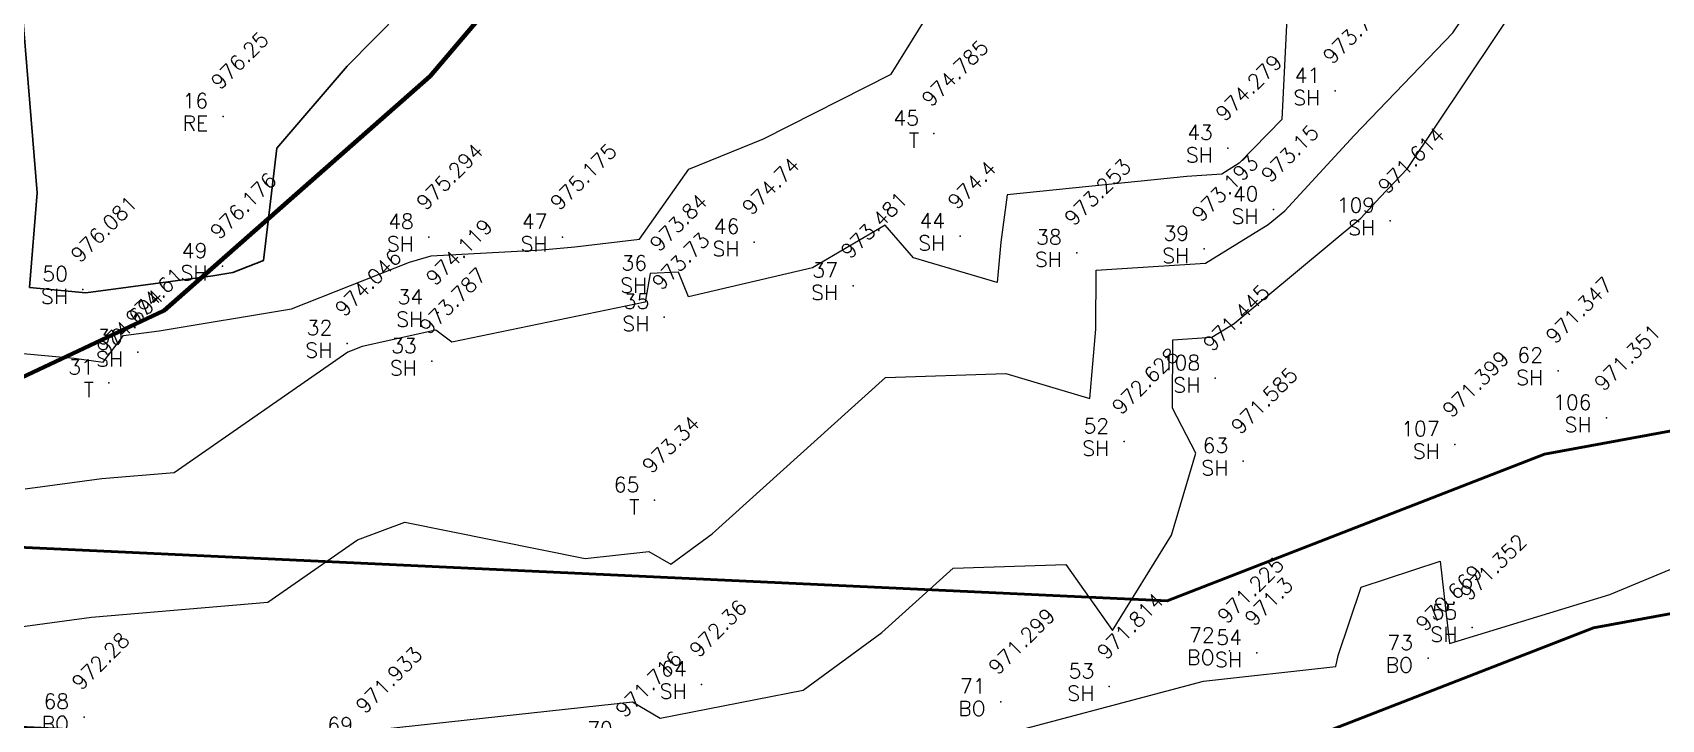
# Model space of a CAD drawing. Header units: metres. Extents: x 319894 to 3389272, y 120 to 6136017.
# Drawn here: x 320809.63 to 320836.83, y 3067813.47 to 3067824.94 of the extents above; entities that cross this region are included whole.
import ezdxf
from ezdxf.enums import TextEntityAlignment as Align

# ---------------------------------------------------------------- set-up
doc = ezdxf.new("R2010")
doc.units = ezdxf.units.M
doc.header["$MEASUREMENT"] = 0
for name, color, linetype in [('BO', 7, 'Continuous'), ('Contour', 254, 'Continuous'), ('Index_Contour', 8, 'Continuous'), ('Points', 7, 'Continuous'), ('Points-ELV', 6, 'Continuous'), ('Points-NUM', 4, 'Continuous'), ('Points-TXT', 3, 'Continuous'), ('RE', 7, 'Continuous'), ('SH', 7, 'Continuous'), ('T', 7, 'Continuous')]:
    doc.layers.add(name, color=color, linetype=linetype)
doc.styles.add('romans', font='romans.shx')

# ---------------------------------------------------------------- blocks, each defined once
blk = doc.blocks.new('POINTS')
at = {"layer": 'Points'}
blk.add_line((0, 0), (0, 0), dxfattribs=at)
blk.add_point((0, 0), dxfattribs=at)
at = {"layer": 'Points-ELV', "style": 'romans'}
blk.add_attdef('ELEV', text='', height=1, rotation=45, dxfattribs=at).set_placement((0, 0), align=Align.BOTTOM_LEFT)
at = {"layer": 'Points-NUM', "style": 'romans'}
blk.add_attdef('PTNUM', text='', height=1, dxfattribs=at).set_placement((0, 0), align=Align.BOTTOM_RIGHT)
at = {"layer": 'Points-TXT', "style": 'romans'}
blk.add_attdef('DESC', text='', height=1, dxfattribs=at).set_placement((0, 0), align=Align.BOTTOM_RIGHT)

msp = doc.modelspace()

# ---------------------------------------------------------------- linework, layer by layer
at = {"color": 7}
for p, q in [((320823.704, 3067832.948, 1969.362), (320816.272, 3067824.213, 1969.362)), ((320823.704, 3067832.948, 987.586), (320816.272, 3067824.213, 987.586)), ((320816.272, 3067824.213, 987.586), (320823.704, 3067832.948, 987.586)), ((320816.272, 3067824.213, 1969.362), (320811.827, 3067820.3, 1969.362)), ((320816.272, 3067824.213, 987.586), (320811.827, 3067820.3, 987.586)), ((320811.827, 3067820.3, 987.586), (320816.272, 3067824.213, 987.586)), ((320811.827, 3067820.3, 1969.362), (320804.279, 3067816.753, 1969.362)), ((320811.827, 3067820.3, 987.586), (320804.279, 3067816.753, 987.586)), ((320804.279, 3067816.753, 987.586), (320811.827, 3067820.3, 987.586))]:
    msp.add_line(p, q, dxfattribs=at)
at = {"color": 3, "lineweight": 50, "elevation": 987.586}
for points in [[(320837.849, 3067892.947), (320832.529, 3067891.702), (320832.107, 3067886.102), (320823.962, 3067873.868), (320818.085, 3067874.404), (320805.657, 3067881.713), (320787.148, 3067898.206), (320781.299, 3067903.444), (320777.917, 3067902.345), (320765.452, 3067887.9), (320765.742, 3067881.201), (320760.327, 3067874.569), (320762.69, 3067869.453), (320761.66, 3067864.603), (320762.922, 3067848.287), (320767.166, 3067836.153), (320773.116, 3067821.854), (320784.535, 3067816.74), (320788.414, 3067815.483), (320791.297, 3067813.735), (320805.956, 3067813.505), (320829.07, 3067812.426), (320835.701, 3067815.002), (320840.969, 3067815.97)], [(320837.25, 3067889.726), (320835.355, 3067889.282), (320835.039, 3067885.094), (320825.469, 3067870.719), (320817.143, 3067871.477), (320803.882, 3067879.277), (320785.149, 3067895.968), (320780.584, 3067900.057), (320779.641, 3067899.75), (320768.501, 3067886.841), (320768.788, 3067880.189), (320763.837, 3067874.124), (320765.831, 3067869.806), (320764.684, 3067864.403), (320765.883, 3067848.908), (320769.969, 3067837.226), (320775.428, 3067824.106), (320785.613, 3067819.544), (320789.671, 3067818.229), (320792.157, 3067816.722), (320806.05, 3067816.504), (320828.576, 3067815.452), (320834.88, 3067817.901), (320839.51, 3067818.752)]]:
    msp.add_lwpolyline(points, dxfattribs=at)
at = {"color": 1, "lineweight": 30, "elevation": 987.586}
msp.add_lwpolyline([(320837.849, 3067892.947), (320832.529, 3067891.702), (320832.107, 3067886.102), (320823.962, 3067873.868), (320818.085, 3067874.404), (320805.657, 3067881.713), (320787.148, 3067898.206), (320781.299, 3067903.444), (320777.917, 3067902.345), (320765.452, 3067887.9), (320765.742, 3067881.201), (320760.327, 3067874.569), (320762.69, 3067869.453), (320761.66, 3067864.603), (320762.922, 3067848.287), (320767.166, 3067836.153), (320773.116, 3067821.854), (320784.535, 3067816.74), (320788.414, 3067815.483), (320791.297, 3067813.735), (320805.956, 3067813.505), (320829.07, 3067812.426), (320835.701, 3067815.002), (320840.969, 3067815.97)], dxfattribs=at)
at = {"color": 2, "lineweight": 158}
msp.add_lwpolyline([(320837.243, 3067879.764), (320834.933, 3067871.266), (320834.575, 3067869.196), (320832.519, 3067858.13), (320831.691, 3067854.125), (320830.721, 3067849.528), (320828.348, 3067840.959), (320823.734, 3067832.999), (320816.272, 3067824.213), (320811.827, 3067820.3), (320804.279, 3067816.753), (320796.136, 3067814.266), (320787.275, 3067813.39), (320779.784, 3067813.573), (320775.028, 3067814.607), (320767.738, 3067818.878), (320762.038, 3067825.343), (320758.353, 3067835.442), (320755.151, 3067841.994)], dxfattribs=at)
at = {"color": 5, "lineweight": 30}
msp.add_lwpolyline([(320835.245, 3067850.066), (320833.832, 3067845.026), (320832.827, 3067842.842), (320832.763, 3067841.757), (320830.837, 3067839.223), (320830.409, 3067838.475), (320826.963, 3067834.543), (320826.179, 3067834.03), (320826.218, 3067833.74), (320823.242, 3067831.023), (320822.877, 3067831.099), (320822.527, 3067830.485), (320819.524, 3067827.452), (320817.906, 3067826.323), (320817.171, 3067826.701), (320814.885, 3067824.379), (320813.712, 3067823.012), (320813.488, 3067821.137), (320812.973, 3067820.933), (320812.642, 3067820.878), (320810.522, 3067820.593), (320809.582, 3067820.686), (320809.706, 3067822.266), (320809.313, 3067827.101)], dxfattribs=at)
msp.add_lwpolyline([(320835.245, 3067850.066), (320833.832, 3067845.026), (320832.827, 3067842.842), (320832.763, 3067841.757), (320830.837, 3067839.223), (320830.409, 3067838.475), (320826.963, 3067834.543), (320826.179, 3067834.03), (320826.218, 3067833.74), (320823.242, 3067831.023), (320822.877, 3067831.099), (320822.527, 3067830.485), (320819.524, 3067827.452), (320817.906, 3067826.323), (320817.171, 3067826.701), (320814.885, 3067824.379), (320813.712, 3067823.012), (320813.488, 3067821.137), (320812.973, 3067820.933), (320812.642, 3067820.878), (320810.522, 3067820.593), (320809.582, 3067820.686), (320809.706, 3067822.266), (320809.313, 3067827.101)], dxfattribs=at)
at = {"layer": 'Contour'}
for points in [[(320835.245, 3067850.066), (320833.832, 3067845.026), (320832.827, 3067842.842), (320832.763, 3067841.757), (320830.837, 3067839.223), (320830.409, 3067838.475), (320826.963, 3067834.543), (320826.179, 3067834.03), (320826.218, 3067833.74), (320823.242, 3067831.023), (320822.877, 3067831.099), (320822.527, 3067830.485), (320819.524, 3067827.452), (320817.906, 3067826.323), (320817.171, 3067826.701), (320814.885, 3067824.379), (320813.712, 3067823.012), (320813.488, 3067821.137), (320812.973, 3067820.933), (320812.642, 3067820.878), (320810.522, 3067820.593), (320809.582, 3067820.686), (320809.706, 3067822.266), (320809.313, 3067827.101)], [(320815.459, 3067813.314), (320819.648, 3067813.768), (320820.114, 3067813.498), (320822.499, 3067813.961), (320823.812, 3067814.925), (320825.006, 3067816.001), (320826.886, 3067816.061), (320827.668, 3067814.957), (320828.649, 3067816.55), (320829.058, 3067817.917), (320828.668, 3067818.673), (320828.671, 3067819.812), (320829.322, 3067819.855), (320829.698, 3067820.086), (320831.812, 3067821.844), (320832.134, 3067822.193), (320832.594, 3067822.672), (320834.554, 3067825.604), (320835.57, 3067828.577), (320835.524, 3067828.838), (320835.621, 3067829.03), (320839.452, 3067834.175)], [(320807.492, 3067814.76), (320810.615, 3067815.179), (320813.56, 3067815.43), (320815.057, 3067816.47), (320815.845, 3067816.766), (320818.859, 3067816.163), (320819.922, 3067816.278), (320820.289, 3067816.066), (320820.979, 3067816.572), (320823.876, 3067819.183), (320825.886, 3067819.247), (320827.285, 3067818.832), (320827.389, 3067819.989), (320827.392, 3067820.972), (320829.216, 3067821.09), (320830.268, 3067821.738), (320830.544, 3067821.967), (320831.699, 3067823.221), (320833.351, 3067824.938), (320833.872, 3067825.717), (320834.142, 3067826.507), (320833.737, 3067828.795), (320834.589, 3067830.476), (320836.844, 3067833.504)], [(320830.581, 3067825.292), (320830.493, 3067823.49), (320829.78, 3067822.758), (320829.49, 3067822.579), (320828.905, 3067822.536), (320825.906, 3067822.234), (320825.8, 3067821.444), (320825.739, 3067820.766), (320824.342, 3067821.18), (320823.87, 3067821.724), (320822.653, 3067821.015), (320820.582, 3067820.527), (320820.417, 3067820.942), (320819.944, 3067820.917), (320819.862, 3067820.441), (320816.632, 3067819.771), (320816.366, 3067819.975), (320815.137, 3067819.698), (320814.894, 3067819.607), (320811.993, 3067817.592), (320810.787, 3067817.489), (320809.508, 3067817.318)], [(320809.897, 3067808.996), (320829.185, 3067814.114), (320831.396, 3067814.359), (320831.436, 3067814.542), (320831.82, 3067815.685), (320833.137, 3067816.114), (320833.293, 3067814.744), (320835.969, 3067815.56), (320838.277, 3067816.519)]]:
    msp.add_lwpolyline(points, dxfattribs=at)
at = {"layer": 'Index_Contour'}
msp.add_lwpolyline([(320807.758, 3067819.739), (320810.324, 3067819.504), (320810.81, 3067819.437), (320811.147, 3067819.881), (320811.742, 3067819.961), (320813.952, 3067820.328), (320815.927, 3067821.108), (320816.287, 3067821.211), (320818.135, 3067821.316), (320818.685, 3067821.363), (320819.769, 3067821.492), (320820.592, 3067822.662), (320821.839, 3067823.166), (320823.969, 3067824.248), (320826.505, 3067828.335)], dxfattribs=at)

# ---------------------------------------------------------------- block references
at = {"layer": 'BO', "linetype": 'Continuous'}
ref = msp.add_blockref('POINTS', (320829.621, 3067814.622, 971.225), dxfattribs=at)
ref.add_attrib('PTNUM', '72', dxfattribs={"layer": 'Points-NUM', "height": 0.25, "style": 'romans'}).set_placement((320829.371, 3067814.684, 971.225), align=Align.BOTTOM_RIGHT)
ref.add_attrib('DESC', 'BO', dxfattribs={"layer": 'Points-TXT', "height": 0.25, "style": 'romans'}).set_placement((320829.371, 3067814.309, 971.225), align=Align.BOTTOM_RIGHT)
ref.add_attrib('ELEV', '971.225', dxfattribs={"layer": 'Points-ELV', "height": 0.25, "rotation": 45, "style": 'romans'}).set_placement((320829.621, 3067814.997, 971.225), align=Align.BOTTOM_LEFT)
ref = msp.add_blockref('POINTS', (320832.935, 3067814.496, 970.669), dxfattribs=at)
ref.add_attrib('PTNUM', '73', dxfattribs={"layer": 'Points-NUM', "height": 0.25, "style": 'romans'}).set_placement((320832.685, 3067814.558, 970.669), align=Align.BOTTOM_RIGHT)
ref.add_attrib('DESC', 'BO', dxfattribs={"layer": 'Points-TXT', "height": 0.25, "style": 'romans'}).set_placement((320832.685, 3067814.183, 970.669), align=Align.BOTTOM_RIGHT)
ref.add_attrib('ELEV', '970.669', dxfattribs={"layer": 'Points-ELV', "height": 0.25, "rotation": 45, "style": 'romans'}).set_placement((320832.935, 3067814.871, 970.669), align=Align.BOTTOM_LEFT)
ref = msp.add_blockref('POINTS', (320825.798, 3067813.77, 971.299), dxfattribs=at)
ref.add_attrib('PTNUM', '71', dxfattribs={"layer": 'Points-NUM', "height": 0.25, "style": 'romans'}).set_placement((320825.548, 3067813.832, 971.299), align=Align.BOTTOM_RIGHT)
ref.add_attrib('DESC', 'BO', dxfattribs={"layer": 'Points-TXT', "height": 0.25, "style": 'romans'}).set_placement((320825.548, 3067813.457, 971.299), align=Align.BOTTOM_RIGHT)
ref.add_attrib('ELEV', '971.299', dxfattribs={"layer": 'Points-ELV', "height": 0.25, "rotation": 45, "style": 'romans'}).set_placement((320825.798, 3067814.145, 971.299), align=Align.BOTTOM_LEFT)
ref = msp.add_blockref('POINTS', (320810.491, 3067813.515, 972.28), dxfattribs=at)
ref.add_attrib('PTNUM', '68', dxfattribs={"layer": 'Points-NUM', "height": 0.25, "style": 'romans'}).set_placement((320810.241, 3067813.577, 972.28), align=Align.BOTTOM_RIGHT)
ref.add_attrib('DESC', 'BO', dxfattribs={"layer": 'Points-TXT', "height": 0.25, "style": 'romans'}).set_placement((320810.241, 3067813.202, 972.28), align=Align.BOTTOM_RIGHT)
ref.add_attrib('ELEV', '972.28', dxfattribs={"layer": 'Points-ELV', "height": 0.25, "rotation": 45, "style": 'romans'}).set_placement((320810.491, 3067813.89, 972.28), align=Align.BOTTOM_LEFT)
ref = msp.add_blockref('POINTS', (320815.231, 3067813.123, 971.933), dxfattribs=at)
ref.add_attrib('PTNUM', '69', dxfattribs={"layer": 'Points-NUM', "height": 0.25, "style": 'romans'}).set_placement((320814.981, 3067813.185, 971.933), align=Align.BOTTOM_RIGHT)
ref.add_attrib('DESC', 'BO', dxfattribs={"layer": 'Points-TXT', "height": 0.25, "style": 'romans'}).set_placement((320814.981, 3067812.81, 971.933), align=Align.BOTTOM_RIGHT)
ref.add_attrib('ELEV', '971.933', dxfattribs={"layer": 'Points-ELV', "height": 0.25, "rotation": 45, "style": 'romans'}).set_placement((320815.231, 3067813.498, 971.933), align=Align.BOTTOM_LEFT)
ref = msp.add_blockref('POINTS', (320819.57, 3067813.055, 971.716), dxfattribs=at)
ref.add_attrib('PTNUM', '70', dxfattribs={"layer": 'Points-NUM', "height": 0.25, "style": 'romans'}).set_placement((320819.32, 3067813.117, 971.716), align=Align.BOTTOM_RIGHT)
ref.add_attrib('DESC', 'BO', dxfattribs={"layer": 'Points-TXT', "height": 0.25, "style": 'romans'}).set_placement((320819.32, 3067812.742, 971.716), align=Align.BOTTOM_RIGHT)
ref.add_attrib('ELEV', '971.716', dxfattribs={"layer": 'Points-ELV', "height": 0.25, "rotation": 45, "style": 'romans'}).set_placement((320819.57, 3067813.43, 971.716), align=Align.BOTTOM_LEFT)
at = {"layer": 'RE', "linetype": 'Continuous'}
ref = msp.add_blockref('POINTS', (320812.814, 3067823.539, 976.25), dxfattribs=at)
ref.add_attrib('PTNUM', '16', dxfattribs={"layer": 'Points-NUM', "height": 0.25, "style": 'romans'}).set_placement((320812.564, 3067823.601, 976.25), align=Align.BOTTOM_RIGHT)
ref.add_attrib('DESC', 'RE', dxfattribs={"layer": 'Points-TXT', "height": 0.25, "style": 'romans'}).set_placement((320812.564, 3067823.226, 976.25), align=Align.BOTTOM_RIGHT)
ref.add_attrib('ELEV', '976.25', dxfattribs={"layer": 'Points-ELV', "height": 0.25, "rotation": 45, "style": 'romans'}).set_placement((320812.814, 3067823.914, 976.25), align=Align.BOTTOM_LEFT)
at = {"layer": 'SH', "linetype": 'Continuous'}
ref = msp.add_blockref('POINTS', (320831.384, 3067823.965, 973.724), dxfattribs=at)
ref.add_attrib('PTNUM', '41', dxfattribs={"layer": 'Points-NUM', "height": 0.25, "style": 'romans'}).set_placement((320831.134, 3067824.027, 973.724), align=Align.BOTTOM_RIGHT)
ref.add_attrib('DESC', 'SH', dxfattribs={"layer": 'Points-TXT', "height": 0.25, "style": 'romans'}).set_placement((320831.134, 3067823.652, 973.724), align=Align.BOTTOM_RIGHT)
ref.add_attrib('ELEV', '973.724', dxfattribs={"layer": 'Points-ELV', "height": 0.25, "rotation": 45, "style": 'romans'}).set_placement((320831.384, 3067824.34, 973.724), align=Align.BOTTOM_LEFT)
ref = msp.add_blockref('POINTS', (320829.591, 3067823.011, 974.279), dxfattribs=at)
ref.add_attrib('PTNUM', '43', dxfattribs={"layer": 'Points-NUM', "height": 0.25, "style": 'romans'}).set_placement((320829.341, 3067823.073, 974.279), align=Align.BOTTOM_RIGHT)
ref.add_attrib('DESC', 'SH', dxfattribs={"layer": 'Points-TXT', "height": 0.25, "style": 'romans'}).set_placement((320829.341, 3067822.698, 974.279), align=Align.BOTTOM_RIGHT)
ref.add_attrib('ELEV', '974.279', dxfattribs={"layer": 'Points-ELV', "height": 0.25, "rotation": 45, "style": 'romans'}).set_placement((320829.591, 3067823.386, 974.279), align=Align.BOTTOM_LEFT)
ref = msp.add_blockref('POINTS', (320830.353, 3067821.986, 973.15), dxfattribs=at)
ref.add_attrib('PTNUM', '40', dxfattribs={"layer": 'Points-NUM', "height": 0.25, "style": 'romans'}).set_placement((320830.103, 3067822.048, 973.15), align=Align.BOTTOM_RIGHT)
ref.add_attrib('DESC', 'SH', dxfattribs={"layer": 'Points-TXT', "height": 0.25, "style": 'romans'}).set_placement((320830.103, 3067821.673, 973.15), align=Align.BOTTOM_RIGHT)
ref.add_attrib('ELEV', '973.15', dxfattribs={"layer": 'Points-ELV', "height": 0.25, "rotation": 45, "style": 'romans'}).set_placement((320830.353, 3067822.361, 973.15), align=Align.BOTTOM_LEFT)
ref = msp.add_blockref('POINTS', (320818.479, 3067821.525, 975.175), dxfattribs=at)
ref.add_attrib('PTNUM', '47', dxfattribs={"layer": 'Points-NUM', "height": 0.25, "style": 'romans'}).set_placement((320818.229, 3067821.587, 975.175), align=Align.BOTTOM_RIGHT)
ref.add_attrib('DESC', 'SH', dxfattribs={"layer": 'Points-TXT', "height": 0.25, "style": 'romans'}).set_placement((320818.229, 3067821.212, 975.175), align=Align.BOTTOM_RIGHT)
ref.add_attrib('ELEV', '975.175', dxfattribs={"layer": 'Points-ELV', "height": 0.25, "rotation": 45, "style": 'romans'}).set_placement((320818.479, 3067821.9, 975.175), align=Align.BOTTOM_LEFT)
ref = msp.add_blockref('POINTS', (320832.302, 3067821.797, 971.614), dxfattribs=at)
ref.add_attrib('PTNUM', '109', dxfattribs={"layer": 'Points-NUM', "height": 0.25, "style": 'romans'}).set_placement((320832.052, 3067821.859, 971.614), align=Align.BOTTOM_RIGHT)
ref.add_attrib('DESC', 'SH', dxfattribs={"layer": 'Points-TXT', "height": 0.25, "style": 'romans'}).set_placement((320832.052, 3067821.484, 971.614), align=Align.BOTTOM_RIGHT)
ref.add_attrib('ELEV', '971.614', dxfattribs={"layer": 'Points-ELV', "height": 0.25, "rotation": 45, "style": 'romans'}).set_placement((320832.302, 3067822.172, 971.614), align=Align.BOTTOM_LEFT)
ref = msp.add_blockref('POINTS', (320816.247, 3067821.526, 975.294), dxfattribs=at)
ref.add_attrib('PTNUM', '48', dxfattribs={"layer": 'Points-NUM', "height": 0.25, "style": 'romans'}).set_placement((320815.997, 3067821.588, 975.294), align=Align.BOTTOM_RIGHT)
ref.add_attrib('DESC', 'SH', dxfattribs={"layer": 'Points-TXT', "height": 0.25, "style": 'romans'}).set_placement((320815.997, 3067821.213, 975.294), align=Align.BOTTOM_RIGHT)
ref.add_attrib('ELEV', '975.294', dxfattribs={"layer": 'Points-ELV', "height": 0.25, "rotation": 45, "style": 'romans'}).set_placement((320816.247, 3067821.901, 975.294), align=Align.BOTTOM_LEFT)
ref = msp.add_blockref('POINTS', (320821.684, 3067821.444, 974.74), dxfattribs=at)
ref.add_attrib('PTNUM', '46', dxfattribs={"layer": 'Points-NUM', "height": 0.25, "style": 'romans'}).set_placement((320821.434, 3067821.506, 974.74), align=Align.BOTTOM_RIGHT)
ref.add_attrib('DESC', 'SH', dxfattribs={"layer": 'Points-TXT', "height": 0.25, "style": 'romans'}).set_placement((320821.434, 3067821.131, 974.74), align=Align.BOTTOM_RIGHT)
ref.add_attrib('ELEV', '974.74', dxfattribs={"layer": 'Points-ELV', "height": 0.25, "rotation": 45, "style": 'romans'}).set_placement((320821.684, 3067821.819, 974.74), align=Align.BOTTOM_LEFT)
ref = msp.add_blockref('POINTS', (320827.068, 3067821.265, 973.253), dxfattribs=at)
ref.add_attrib('PTNUM', '38', dxfattribs={"layer": 'Points-NUM', "height": 0.25, "style": 'romans'}).set_placement((320826.818, 3067821.327, 973.253), align=Align.BOTTOM_RIGHT)
ref.add_attrib('DESC', 'SH', dxfattribs={"layer": 'Points-TXT', "height": 0.25, "style": 'romans'}).set_placement((320826.818, 3067820.952, 973.253), align=Align.BOTTOM_RIGHT)
ref.add_attrib('ELEV', '973.253', dxfattribs={"layer": 'Points-ELV', "height": 0.25, "rotation": 45, "style": 'romans'}).set_placement((320827.068, 3067821.64, 973.253), align=Align.BOTTOM_LEFT)
ref = msp.add_blockref('POINTS', (320829.195, 3067821.329, 973.193), dxfattribs=at)
ref.add_attrib('PTNUM', '39', dxfattribs={"layer": 'Points-NUM', "height": 0.25, "style": 'romans'}).set_placement((320828.945, 3067821.391, 973.193), align=Align.BOTTOM_RIGHT)
ref.add_attrib('DESC', 'SH', dxfattribs={"layer": 'Points-TXT', "height": 0.25, "style": 'romans'}).set_placement((320828.945, 3067821.016, 973.193), align=Align.BOTTOM_RIGHT)
ref.add_attrib('ELEV', '973.193', dxfattribs={"layer": 'Points-ELV', "height": 0.25, "rotation": 45, "style": 'romans'}).set_placement((320829.195, 3067821.704, 973.193), align=Align.BOTTOM_LEFT)
ref = msp.add_blockref('POINTS', (320812.8, 3067821.04, 976.176), dxfattribs=at)
ref.add_attrib('PTNUM', '49', dxfattribs={"layer": 'Points-NUM', "height": 0.25, "style": 'romans'}).set_placement((320812.55, 3067821.102, 976.176), align=Align.BOTTOM_RIGHT)
ref.add_attrib('DESC', 'SH', dxfattribs={"layer": 'Points-TXT', "height": 0.25, "style": 'romans'}).set_placement((320812.55, 3067820.727, 976.176), align=Align.BOTTOM_RIGHT)
ref.add_attrib('ELEV', '976.176', dxfattribs={"layer": 'Points-ELV', "height": 0.25, "rotation": 45, "style": 'romans'}).set_placement((320812.8, 3067821.415, 976.176), align=Align.BOTTOM_LEFT)
ref = msp.add_blockref('POINTS', (320825.12, 3067821.54, 974.4), dxfattribs=at)
ref.add_attrib('PTNUM', '44', dxfattribs={"layer": 'Points-NUM', "height": 0.25, "style": 'romans'}).set_placement((320824.87, 3067821.602, 974.4), align=Align.BOTTOM_RIGHT)
ref.add_attrib('DESC', 'SH', dxfattribs={"layer": 'Points-TXT', "height": 0.25, "style": 'romans'}).set_placement((320824.87, 3067821.227, 974.4), align=Align.BOTTOM_RIGHT)
ref.add_attrib('ELEV', '974.4', dxfattribs={"layer": 'Points-ELV', "height": 0.25, "rotation": 45, "style": 'romans'}).set_placement((320825.12, 3067821.915, 974.4), align=Align.BOTTOM_LEFT)
ref = msp.add_blockref('POINTS', (320810.471, 3067820.651, 976.081), dxfattribs=at)
ref.add_attrib('PTNUM', '50', dxfattribs={"layer": 'Points-NUM', "height": 0.25, "style": 'romans'}).set_placement((320810.221, 3067820.713, 976.081), align=Align.BOTTOM_RIGHT)
ref.add_attrib('DESC', 'SH', dxfattribs={"layer": 'Points-TXT', "height": 0.25, "style": 'romans'}).set_placement((320810.221, 3067820.338, 976.081), align=Align.BOTTOM_RIGHT)
ref.add_attrib('ELEV', '976.081', dxfattribs={"layer": 'Points-ELV', "height": 0.25, "rotation": 45, "style": 'romans'}).set_placement((320810.471, 3067821.026, 976.081), align=Align.BOTTOM_LEFT)
ref = msp.add_blockref('POINTS', (320820.143, 3067820.834, 973.84), dxfattribs=at)
ref.add_attrib('PTNUM', '36', dxfattribs={"layer": 'Points-NUM', "height": 0.25, "style": 'romans'}).set_placement((320819.893, 3067820.896, 973.84), align=Align.BOTTOM_RIGHT)
ref.add_attrib('DESC', 'SH', dxfattribs={"layer": 'Points-TXT', "height": 0.25, "style": 'romans'}).set_placement((320819.893, 3067820.521, 973.84), align=Align.BOTTOM_RIGHT)
ref.add_attrib('ELEV', '973.84', dxfattribs={"layer": 'Points-ELV', "height": 0.25, "rotation": 45, "style": 'romans'}).set_placement((320820.143, 3067821.209, 973.84), align=Align.BOTTOM_LEFT)
ref = msp.add_blockref('POINTS', (320823.332, 3067820.714, 973.481), dxfattribs=at)
ref.add_attrib('PTNUM', '37', dxfattribs={"layer": 'Points-NUM', "height": 0.25, "style": 'romans'}).set_placement((320823.082, 3067820.776, 973.481), align=Align.BOTTOM_RIGHT)
ref.add_attrib('DESC', 'SH', dxfattribs={"layer": 'Points-TXT', "height": 0.25, "style": 'romans'}).set_placement((320823.082, 3067820.401, 973.481), align=Align.BOTTOM_RIGHT)
ref.add_attrib('ELEV', '973.481', dxfattribs={"layer": 'Points-ELV', "height": 0.25, "rotation": 45, "style": 'romans'}).set_placement((320823.332, 3067821.089, 973.481), align=Align.BOTTOM_LEFT)
ref = msp.add_blockref('POINTS', (320816.404, 3067820.267, 974.119), dxfattribs=at)
ref.add_attrib('PTNUM', '34', dxfattribs={"layer": 'Points-NUM', "height": 0.25, "style": 'romans'}).set_placement((320816.154, 3067820.329, 974.119), align=Align.BOTTOM_RIGHT)
ref.add_attrib('DESC', 'SH', dxfattribs={"layer": 'Points-TXT', "height": 0.25, "style": 'romans'}).set_placement((320816.154, 3067819.954, 974.119), align=Align.BOTTOM_RIGHT)
ref.add_attrib('ELEV', '974.119', dxfattribs={"layer": 'Points-ELV', "height": 0.25, "rotation": 45, "style": 'romans'}).set_placement((320816.404, 3067820.642, 974.119), align=Align.BOTTOM_LEFT)
ref = msp.add_blockref('POINTS', (320820.18, 3067820.192, 973.73), dxfattribs=at)
ref.add_attrib('PTNUM', '35', dxfattribs={"layer": 'Points-NUM', "height": 0.25, "style": 'romans'}).set_placement((320819.93, 3067820.254, 973.73), align=Align.BOTTOM_RIGHT)
ref.add_attrib('DESC', 'SH', dxfattribs={"layer": 'Points-TXT', "height": 0.25, "style": 'romans'}).set_placement((320819.93, 3067819.879, 973.73), align=Align.BOTTOM_RIGHT)
ref.add_attrib('ELEV', '973.73', dxfattribs={"layer": 'Points-ELV', "height": 0.25, "rotation": 45, "style": 'romans'}).set_placement((320820.18, 3067820.567, 973.73), align=Align.BOTTOM_LEFT)
ref = msp.add_blockref('POINTS', (320814.886, 3067819.751, 974.046), dxfattribs=at)
ref.add_attrib('PTNUM', '32', dxfattribs={"layer": 'Points-NUM', "height": 0.25, "style": 'romans'}).set_placement((320814.636, 3067819.813, 974.046), align=Align.BOTTOM_RIGHT)
ref.add_attrib('DESC', 'SH', dxfattribs={"layer": 'Points-TXT', "height": 0.25, "style": 'romans'}).set_placement((320814.636, 3067819.438, 974.046), align=Align.BOTTOM_RIGHT)
ref.add_attrib('ELEV', '974.046', dxfattribs={"layer": 'Points-ELV', "height": 0.25, "rotation": 45, "style": 'romans'}).set_placement((320814.886, 3067820.126, 974.046), align=Align.BOTTOM_LEFT)
ref = msp.add_blockref('POINTS', (320811.391, 3067819.604, 974.61), dxfattribs=at)
ref.add_attrib('PTNUM', '30', dxfattribs={"layer": 'Points-NUM', "height": 0.25, "style": 'romans'}).set_placement((320811.141, 3067819.666, 974.61), align=Align.BOTTOM_RIGHT)
ref.add_attrib('DESC', 'SH', dxfattribs={"layer": 'Points-TXT', "height": 0.25, "style": 'romans'}).set_placement((320811.141, 3067819.291, 974.61), align=Align.BOTTOM_RIGHT)
ref.add_attrib('ELEV', '974.61', dxfattribs={"layer": 'Points-ELV', "height": 0.25, "rotation": 45, "style": 'romans'}).set_placement((320811.391, 3067819.979, 974.61), align=Align.BOTTOM_LEFT)
ref = msp.add_blockref('POINTS', (320816.297, 3067819.453, 973.787), dxfattribs=at)
ref.add_attrib('PTNUM', '33', dxfattribs={"layer": 'Points-NUM', "height": 0.25, "style": 'romans'}).set_placement((320816.047, 3067819.515, 973.787), align=Align.BOTTOM_RIGHT)
ref.add_attrib('DESC', 'SH', dxfattribs={"layer": 'Points-TXT', "height": 0.25, "style": 'romans'}).set_placement((320816.047, 3067819.14, 973.787), align=Align.BOTTOM_RIGHT)
ref.add_attrib('ELEV', '973.787', dxfattribs={"layer": 'Points-ELV', "height": 0.25, "rotation": 45, "style": 'romans'}).set_placement((320816.297, 3067819.828, 973.787), align=Align.BOTTOM_LEFT)
ref = msp.add_blockref('POINTS', (320829.381, 3067819.169, 971.445), dxfattribs=at)
ref.add_attrib('PTNUM', '108', dxfattribs={"layer": 'Points-NUM', "height": 0.25, "style": 'romans'}).set_placement((320829.131, 3067819.231, 971.445), align=Align.BOTTOM_RIGHT)
ref.add_attrib('DESC', 'SH', dxfattribs={"layer": 'Points-TXT', "height": 0.25, "style": 'romans'}).set_placement((320829.131, 3067818.856, 971.445), align=Align.BOTTOM_RIGHT)
ref.add_attrib('ELEV', '971.445', dxfattribs={"layer": 'Points-ELV', "height": 0.25, "rotation": 45, "style": 'romans'}).set_placement((320829.381, 3067819.544, 971.445), align=Align.BOTTOM_LEFT)
ref = msp.add_blockref('POINTS', (320835.106, 3067819.295, 971.347), dxfattribs=at)
ref.add_attrib('PTNUM', '62', dxfattribs={"layer": 'Points-NUM', "height": 0.25, "style": 'romans'}).set_placement((320834.856, 3067819.357, 971.347), align=Align.BOTTOM_RIGHT)
ref.add_attrib('DESC', 'SH', dxfattribs={"layer": 'Points-TXT', "height": 0.25, "style": 'romans'}).set_placement((320834.856, 3067818.982, 971.347), align=Align.BOTTOM_RIGHT)
ref.add_attrib('ELEV', '971.347', dxfattribs={"layer": 'Points-ELV', "height": 0.25, "rotation": 45, "style": 'romans'}).set_placement((320835.106, 3067819.67, 971.347), align=Align.BOTTOM_LEFT)
ref = msp.add_blockref('POINTS', (320835.916, 3067818.507, 971.351), dxfattribs=at)
ref.add_attrib('PTNUM', '106', dxfattribs={"layer": 'Points-NUM', "height": 0.25, "style": 'romans'}).set_placement((320835.666, 3067818.569, 971.351), align=Align.BOTTOM_RIGHT)
ref.add_attrib('DESC', 'SH', dxfattribs={"layer": 'Points-TXT', "height": 0.25, "style": 'romans'}).set_placement((320835.666, 3067818.194, 971.351), align=Align.BOTTOM_RIGHT)
ref.add_attrib('ELEV', '971.351', dxfattribs={"layer": 'Points-ELV', "height": 0.25, "rotation": 45, "style": 'romans'}).set_placement((320835.916, 3067818.882, 971.351), align=Align.BOTTOM_LEFT)
ref = msp.add_blockref('POINTS', (320827.86, 3067818.113, 972.628), dxfattribs=at)
ref.add_attrib('PTNUM', '52', dxfattribs={"layer": 'Points-NUM', "height": 0.25, "style": 'romans'}).set_placement((320827.61, 3067818.175, 972.628), align=Align.BOTTOM_RIGHT)
ref.add_attrib('DESC', 'SH', dxfattribs={"layer": 'Points-TXT', "height": 0.25, "style": 'romans'}).set_placement((320827.61, 3067817.8, 972.628), align=Align.BOTTOM_RIGHT)
ref.add_attrib('ELEV', '972.628', dxfattribs={"layer": 'Points-ELV', "height": 0.25, "rotation": 45, "style": 'romans'}).set_placement((320827.86, 3067818.488, 972.628), align=Align.BOTTOM_LEFT)
ref = msp.add_blockref('POINTS', (320833.38, 3067818.065, 971.399), dxfattribs=at)
ref.add_attrib('PTNUM', '107', dxfattribs={"layer": 'Points-NUM', "height": 0.25, "style": 'romans'}).set_placement((320833.13, 3067818.127, 971.399), align=Align.BOTTOM_RIGHT)
ref.add_attrib('DESC', 'SH', dxfattribs={"layer": 'Points-TXT', "height": 0.25, "style": 'romans'}).set_placement((320833.13, 3067817.752, 971.399), align=Align.BOTTOM_RIGHT)
ref.add_attrib('ELEV', '971.399', dxfattribs={"layer": 'Points-ELV', "height": 0.25, "rotation": 45, "style": 'romans'}).set_placement((320833.38, 3067818.44, 971.399), align=Align.BOTTOM_LEFT)
ref = msp.add_blockref('POINTS', (320829.85, 3067817.787, 971.585), dxfattribs=at)
ref.add_attrib('PTNUM', '63', dxfattribs={"layer": 'Points-NUM', "height": 0.25, "style": 'romans'}).set_placement((320829.6, 3067817.849, 971.585), align=Align.BOTTOM_RIGHT)
ref.add_attrib('DESC', 'SH', dxfattribs={"layer": 'Points-TXT', "height": 0.25, "style": 'romans'}).set_placement((320829.6, 3067817.474, 971.585), align=Align.BOTTOM_RIGHT)
ref.add_attrib('ELEV', '971.585', dxfattribs={"layer": 'Points-ELV', "height": 0.25, "rotation": 45, "style": 'romans'}).set_placement((320829.85, 3067818.162, 971.585), align=Align.BOTTOM_LEFT)
ref = msp.add_blockref('POINTS', (320833.673, 3067815.007, 971.352), dxfattribs=at)
ref.add_attrib('PTNUM', '55', dxfattribs={"layer": 'Points-NUM', "height": 0.25, "style": 'romans'}).set_placement((320833.423, 3067815.069, 971.352), align=Align.BOTTOM_RIGHT)
ref.add_attrib('DESC', 'SH', dxfattribs={"layer": 'Points-TXT', "height": 0.25, "style": 'romans'}).set_placement((320833.423, 3067814.694, 971.352), align=Align.BOTTOM_RIGHT)
ref.add_attrib('ELEV', '971.352', dxfattribs={"layer": 'Points-ELV', "height": 0.25, "rotation": 45, "style": 'romans'}).set_placement((320833.673, 3067815.382, 971.352), align=Align.BOTTOM_LEFT)
ref = msp.add_blockref('POINTS', (320830.077, 3067814.584, 971.3), dxfattribs=at)
ref.add_attrib('PTNUM', '54', dxfattribs={"layer": 'Points-NUM', "height": 0.25, "style": 'romans'}).set_placement((320829.827, 3067814.646, 971.3), align=Align.BOTTOM_RIGHT)
ref.add_attrib('DESC', 'SH', dxfattribs={"layer": 'Points-TXT', "height": 0.25, "style": 'romans'}).set_placement((320829.827, 3067814.271, 971.3), align=Align.BOTTOM_RIGHT)
ref.add_attrib('ELEV', '971.3', dxfattribs={"layer": 'Points-ELV', "height": 0.25, "rotation": 45, "style": 'romans'}).set_placement((320830.077, 3067814.959, 971.3), align=Align.BOTTOM_LEFT)
ref = msp.add_blockref('POINTS', (320820.804, 3067814.059, 972.36), dxfattribs=at)
ref.add_attrib('PTNUM', '64', dxfattribs={"layer": 'Points-NUM', "height": 0.25, "style": 'romans'}).set_placement((320820.554, 3067814.121, 972.36), align=Align.BOTTOM_RIGHT)
ref.add_attrib('DESC', 'SH', dxfattribs={"layer": 'Points-TXT', "height": 0.25, "style": 'romans'}).set_placement((320820.554, 3067813.746, 972.36), align=Align.BOTTOM_RIGHT)
ref.add_attrib('ELEV', '972.36', dxfattribs={"layer": 'Points-ELV', "height": 0.25, "rotation": 45, "style": 'romans'}).set_placement((320820.804, 3067814.434, 972.36), align=Align.BOTTOM_LEFT)
ref = msp.add_blockref('POINTS', (320827.611, 3067814.023, 971.814), dxfattribs=at)
ref.add_attrib('PTNUM', '53', dxfattribs={"layer": 'Points-NUM', "height": 0.25, "style": 'romans'}).set_placement((320827.361, 3067814.085, 971.814), align=Align.BOTTOM_RIGHT)
ref.add_attrib('DESC', 'SH', dxfattribs={"layer": 'Points-TXT', "height": 0.25, "style": 'romans'}).set_placement((320827.361, 3067813.71, 971.814), align=Align.BOTTOM_RIGHT)
ref.add_attrib('ELEV', '971.814', dxfattribs={"layer": 'Points-ELV', "height": 0.25, "rotation": 45, "style": 'romans'}).set_placement((320827.611, 3067814.398, 971.814), align=Align.BOTTOM_LEFT)
at = {"layer": 'T', "linetype": 'Continuous'}
ref = msp.add_blockref('POINTS', (320824.684, 3067823.253, 974.785), dxfattribs=at)
ref.add_attrib('PTNUM', '45', dxfattribs={"layer": 'Points-NUM', "height": 0.25, "style": 'romans'}).set_placement((320824.434, 3067823.315, 974.785), align=Align.BOTTOM_RIGHT)
ref.add_attrib('DESC', 'T', dxfattribs={"layer": 'Points-TXT', "height": 0.25, "style": 'romans'}).set_placement((320824.434, 3067822.94, 974.785), align=Align.BOTTOM_RIGHT)
ref.add_attrib('ELEV', '974.785', dxfattribs={"layer": 'Points-ELV', "height": 0.25, "rotation": 45, "style": 'romans'}).set_placement((320824.684, 3067823.628, 974.785), align=Align.BOTTOM_LEFT)
ref = msp.add_blockref('POINTS', (320810.906, 3067819.093, 974.694), dxfattribs=at)
ref.add_attrib('PTNUM', '31', dxfattribs={"layer": 'Points-NUM', "height": 0.25, "style": 'romans'}).set_placement((320810.656, 3067819.155, 974.694), align=Align.BOTTOM_RIGHT)
ref.add_attrib('DESC', 'T', dxfattribs={"layer": 'Points-TXT', "height": 0.25, "style": 'romans'}).set_placement((320810.656, 3067818.78, 974.694), align=Align.BOTTOM_RIGHT)
ref.add_attrib('ELEV', '974.694', dxfattribs={"layer": 'Points-ELV', "height": 0.25, "rotation": 45, "style": 'romans'}).set_placement((320810.906, 3067819.468, 974.694), align=Align.BOTTOM_LEFT)
ref = msp.add_blockref('POINTS', (320820.015, 3067817.132, 973.34), dxfattribs=at)
ref.add_attrib('PTNUM', '65', dxfattribs={"layer": 'Points-NUM', "height": 0.25, "style": 'romans'}).set_placement((320819.765, 3067817.194, 973.34), align=Align.BOTTOM_RIGHT)
ref.add_attrib('DESC', 'T', dxfattribs={"layer": 'Points-TXT', "height": 0.25, "style": 'romans'}).set_placement((320819.765, 3067816.819, 973.34), align=Align.BOTTOM_RIGHT)
ref.add_attrib('ELEV', '973.34', dxfattribs={"layer": 'Points-ELV', "height": 0.25, "rotation": 45, "style": 'romans'}).set_placement((320820.015, 3067817.507, 973.34), align=Align.BOTTOM_LEFT)

doc.saveas('drawing.dxf')
